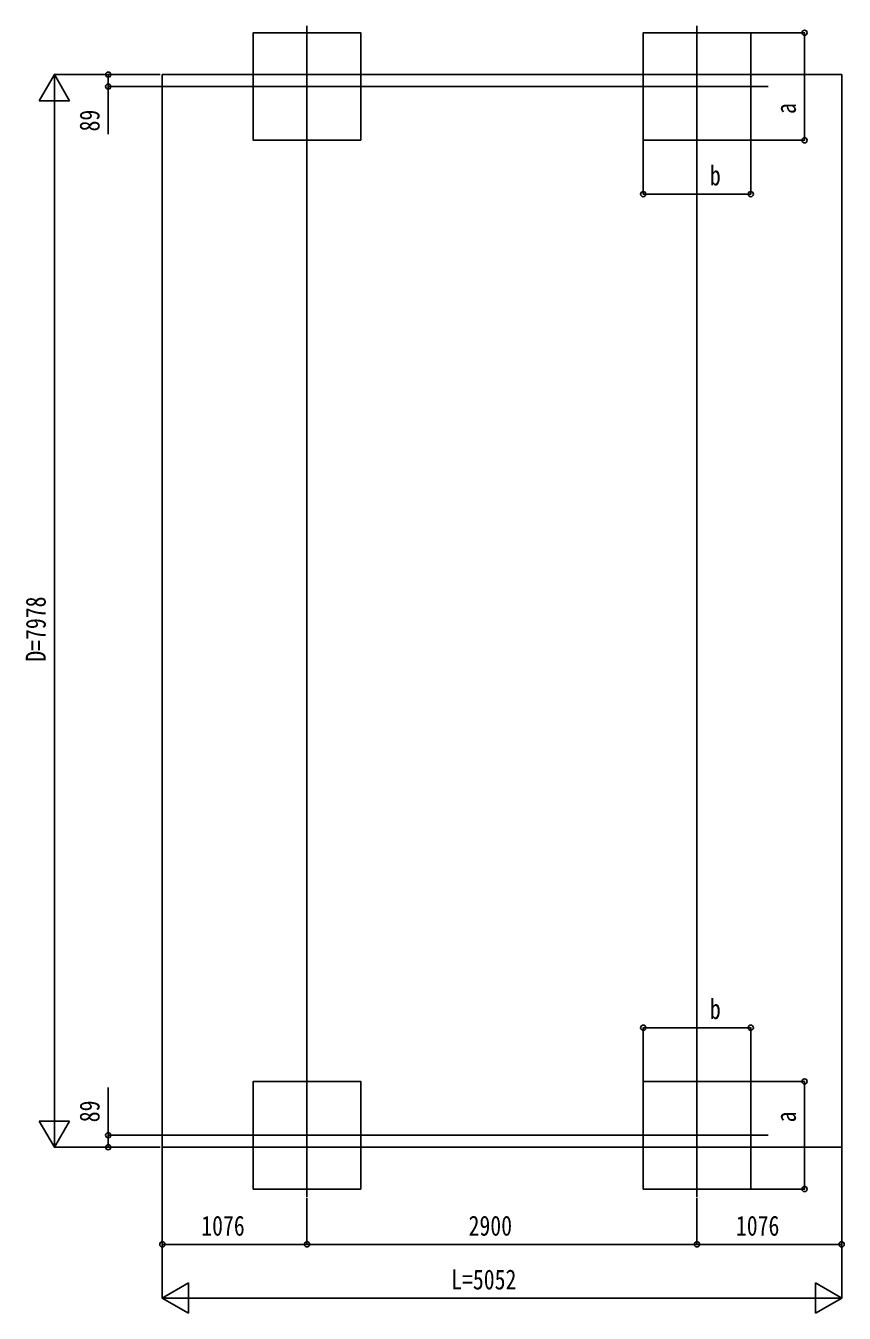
# Model space of a CAD drawing. Units: millimetres, scale not verified. Extents: x -18922 to 18922, y -13365 to 13365.
# Drawn here: x 4764 to 10851, y -2387 to 7189 of the extents above; entities that cross this region are included whole.
import ezdxf
from ezdxf.enums import TextEntityAlignment as Align

# ---------------------------------------------------------------- set-up
doc = ezdxf.new("R2010")
doc.units = ezdxf.units.MM
doc.header["$LTSCALE"] = 70
for name, color, linetype in [('0-4_YKK_12', 2, 'Continuous'), ('0-6_YKK_A1', 4, 'Continuous'), ('0-7_YKK_D', 6, 'Continuous')]:
    doc.layers.add(name, color=color, linetype=linetype)
doc.styles.add('ＭＳ ゴシック', font='')
doc.styles.get('ＭＳ ゴシック').set_extended_font_data('MS Gothic')

msp = doc.modelspace()

# ---------------------------------------------------------------- linework, layer by layer
at = {"layer": '0-4_YKK_12'}
for p, q in [((6854.59, 7189.46), (6854.59, 6273.65)), ((9754.59, 7189.46), (9754.59, 6273.65)), ((6326.77, 6737.31), (10284.41, 6737.31)), ((6855.59, -604.79), (6855.59, -1520.6)), ((9755.59, -604.79), (9755.59, -1520.6)), ((6326.77, -1062.69), (10284.41, -1062.69))]:
    msp.add_line(p, q, dxfattribs=at)
at = {"layer": '0-6_YKK_A1'}
for p, q in [((5779.59, 6826.31), (10831.59, 6826.31)), ((5779.59, 6826.31), (5779.59, -1151.69)), ((10831.59, 6826.31), (10831.59, -1151.69)), ((10831.59, -1151.69), (5779.59, -1151.69))]:
    msp.add_line(p, q, dxfattribs=at)
for points in [[(7255.59, 6337.31), (6455.59, 6337.31), (6455.59, 7137.31), (7255.59, 7137.31)], [(10155.59, 6337.31), (9355.59, 6337.31), (9355.59, 7137.31), (10155.59, 7137.31)], [(7255.59, -1462.69), (6455.59, -1462.69), (6455.59, -662.69), (7255.59, -662.69)], [(10155.59, -1462.69), (9355.59, -1462.69), (9355.59, -662.69), (10155.59, -662.69)]]:
    msp.add_lwpolyline(points, close=True, dxfattribs=at)
at = {"layer": '0-7_YKK_D'}
for p, q in [((10156.59, 7137.31), (10556.59, 7137.31)), ((10555.59, 6337.31), (10555.59, 7137.31)), ((4977.23, 6826.31), (4864.73, 6631.45)), ((5762.35, 6826.31), (4976.23, 6826.31)), ((4977.23, 6826.31), (5089.73, 6631.45)), ((4977.23, 6826.31), (4977.23, 6436.6)), ((5763.35, 6826.31), (5376.23, 6826.31)), ((6325.77, 6737.31), (5376.23, 6737.31)), ((4864.73, 6631.45), (5089.73, 6631.45)), ((4977.23, -926.69), (4977.23, 6601.31)), ((6855.59, -1466.23), (6855.59, 6334.65)), ((9355.59, 6336.31), (9355.59, 5936.31)), ((9755.59, -1466.23), (9755.59, 6334.65)), ((10155.59, 6336.31), (10155.59, 5936.31)), ((10156.59, 6337.31), (10556.59, 6337.31)), ((9355.59, 5937.31), (10155.59, 5937.31)), ((9355.59, -661.69), (9355.59, -261.69)), ((9355.59, -262.69), (10155.59, -262.69)), ((10155.59, -661.69), (10155.59, -261.69)), ((10156.59, -662.69), (10556.59, -662.69)), ((10555.59, -662.69), (10555.59, -1462.69)), ((4977.23, -1151.69), (4977.23, -761.98)), ((4977.23, -1151.69), (4864.73, -956.84)), ((5089.73, -956.84), (4864.73, -956.84)), ((4977.23, -1151.69), (5089.73, -956.84)), ((6325.77, -1062.69), (5376.23, -1062.69)), ((5762.35, -1151.69), (4976.23, -1151.69)), ((5763.35, -1151.69), (5376.23, -1151.69)), ((5779.59, -1152.69), (5779.59, -2275.19)), ((5779.59, -1152.69), (5779.59, -1875.19)), ((10831.59, -1152.69), (10831.59, -2275.19)), ((10831.59, -1152.69), (10831.59, -1875.19)), ((6855.59, -1527.35), (6855.59, -1875.19)), ((6855.59, -1527.35), (6855.59, -1875.19)), ((9755.59, -1527.35), (9755.59, -1875.19)), ((9755.59, -1527.35), (9755.59, -1875.19)), ((10156.59, -1462.69), (10556.59, -1462.69)), ((6855.59, -1874.19), (5779.59, -1874.19)), ((6855.59, -1874.19), (9755.59, -1874.19)), ((9755.59, -1874.19), (10831.59, -1874.19)), ((5779.59, -2274.19), (5974.45, -2161.69)), ((5974.45, -2386.69), (5974.45, -2161.69)), ((10831.59, -2274.19), (10636.73, -2161.69)), ((10636.73, -2161.69), (10636.73, -2386.69)), ((5779.59, -2274.19), (5974.45, -2386.69)), ((5779.59, -2274.19), (6169.3, -2274.19)), ((6004.59, -2274.19), (10606.59, -2274.19)), ((10831.59, -2274.19), (10441.88, -2274.19)), ((10831.59, -2274.19), (10636.73, -2386.69))]:
    msp.add_line(p, q, dxfattribs=at)
for points in [[(5377.23, 6826.31), (5377.23, 6737.31), (5377.23, 6383.21)], [(5377.23, -1151.69), (5377.23, -1062.69), (5377.23, -708.59)]]:
    msp.add_lwpolyline(points, dxfattribs=at)
for centre in [(10555.59, 7137.31), (5377.23, 6826.31), (5377.23, 6737.31), (10555.59, 6337.31), (9355.59, 5937.31), (10155.59, 5937.31), (9355.59, -262.69), (10155.59, -262.69), (10555.59, -662.69), (5377.23, -1062.69), (5377.23, -1151.69), (10555.59, -1462.69), (5779.59, -1874.19), (6855.59, -1874.19), (6855.59, -1874.19), (9755.59, -1874.19), (9755.59, -1874.19), (10831.59, -1874.19)]:
    msp.add_circle(centre, 19.12, dxfattribs=at)

# ---------------------------------------------------------------- texts
at = {"layer": '0-7_YKK_D', "style": 'ＭＳ ゴシック', "width": 0.8}
for s, p in [('89', (5357.23, 6403.21)), ('a', (10535.59, 6533.31)), ('D=7978', (4957.23, 2459.31)), ('89', (5357.23, -966.19)), ('a', (10535.59, -966.69))]:
    msp.add_text(s, height=148.5, rotation=90, dxfattribs=at).set_placement(p, align=Align.BOTTOM_LEFT)
for s, p in [('b', (9851.59, 5957.31)), ('b', (9851.59, -242.69)), ('1076', (6069.19, -1854.19)), ('2900', (8057.19, -1854.19)), ('1076', (10045.19, -1854.19)), ('L=5052', (7927.59, -2254.19))]:
    msp.add_text(s, height=148.5, dxfattribs=at).set_placement(p, align=Align.BOTTOM_LEFT)

doc.saveas('drawing.dxf')
